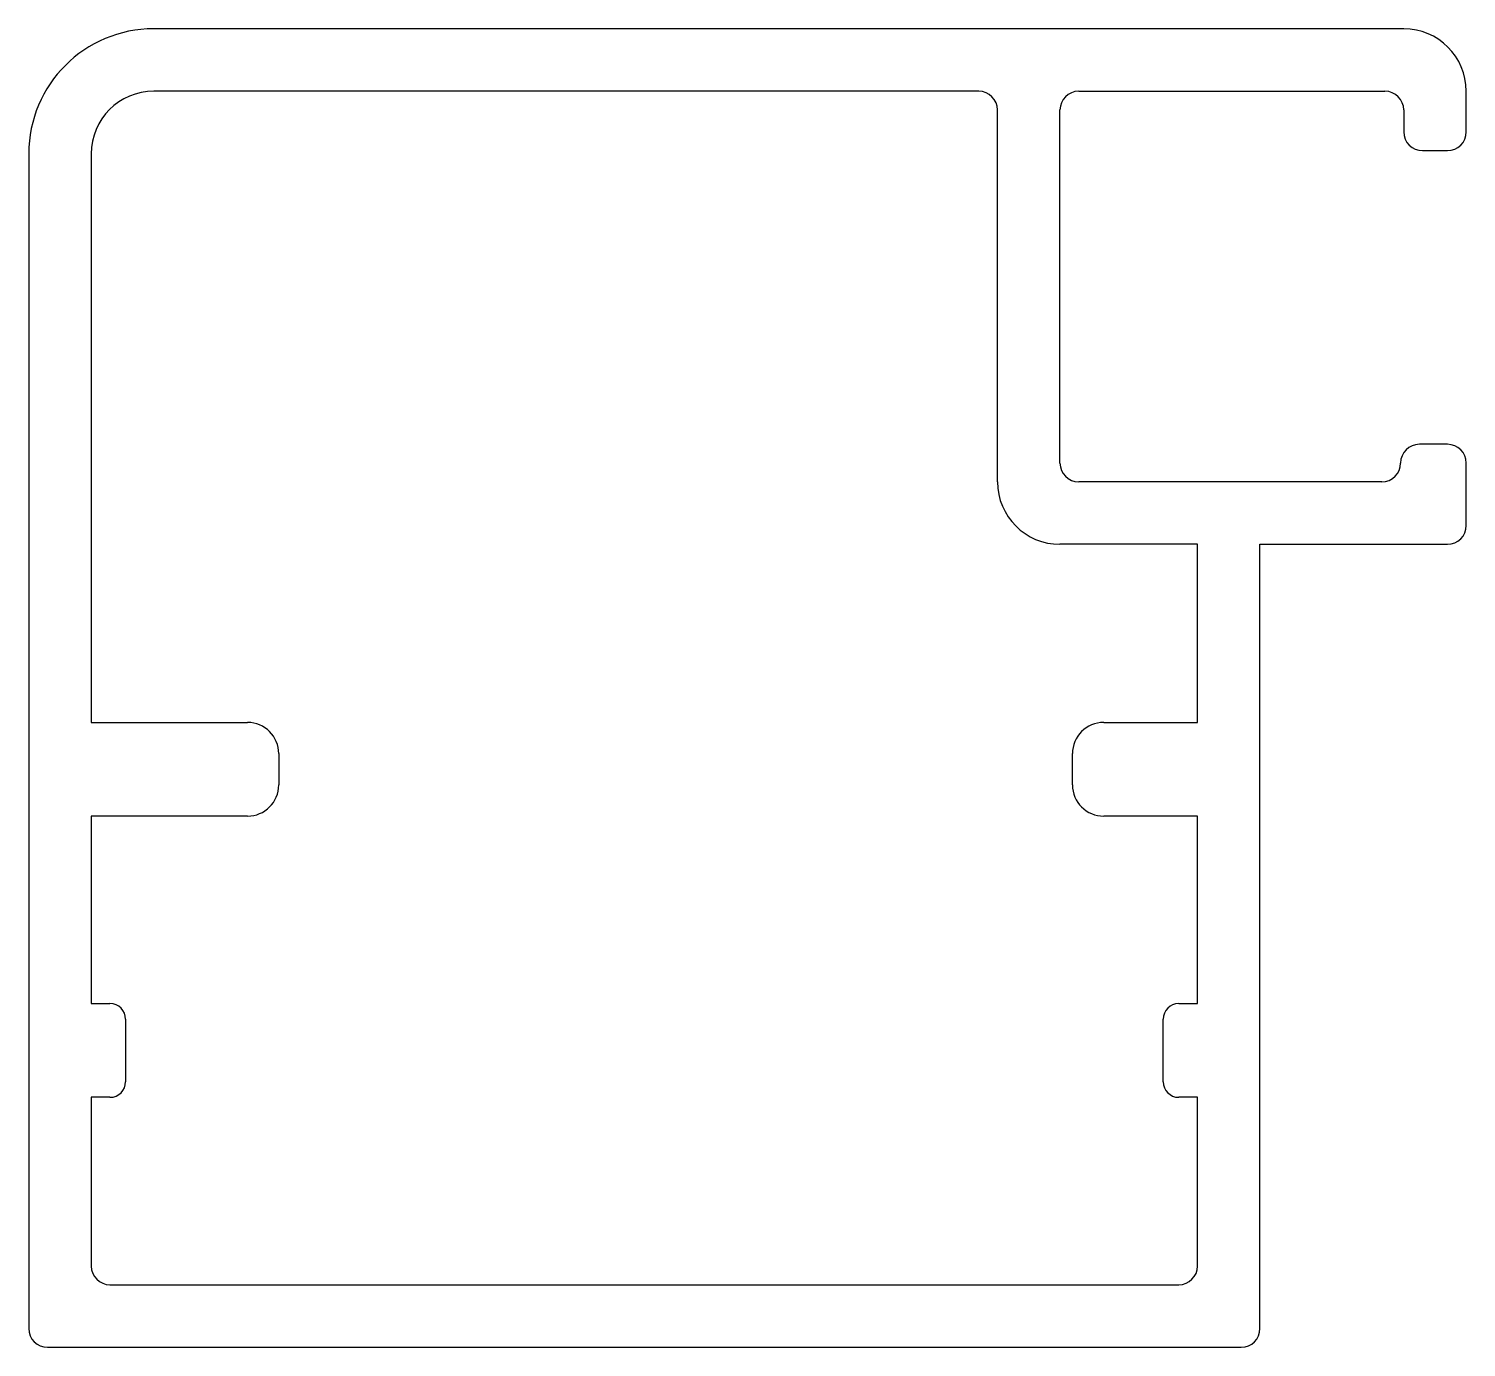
# Model space of a CAD drawing. Extents: x 1190.2 to 1213.2, y 47.7 to 68.8.
import ezdxf

# ---------------------------------------------------------------- set-up
doc = ezdxf.new("R2010")
doc.units = 0
doc.header["$LTSCALE"] = 15
doc.layers.get('0').update_dxf_attribs({"linetype": 'CONTINUOUS'})

msp = doc.modelspace()

# ---------------------------------------------------------------- linework, layer by layer
for p, q in [((1212.179, 68.771), (1192.179, 68.771)), ((1205.379, 67.771), (1192.179, 67.771)), ((1206.979, 67.771), (1211.879, 67.771)), ((1213.179, 67.571), (1213.179, 67.771)), ((1205.679, 61.521), (1205.679, 67.471)), ((1206.679, 61.821), (1206.679, 67.471)), ((1212.179, 67.471), (1212.179, 67.121)), ((1213.179, 67.121), (1213.179, 67.571)), ((1190.179, 66.771), (1190.179, 47.971)), ((1191.179, 66.771), (1191.179, 57.671)), ((1212.479, 66.821), (1212.879, 66.821)), ((1212.879, 62.121), (1212.429, 62.121)), ((1213.179, 60.821), (1213.179, 61.821)), ((1211.829, 61.521), (1206.979, 61.521)), ((1208.879, 60.521), (1206.679, 60.521)), ((1208.879, 57.671), (1208.879, 60.521)), ((1209.879, 47.971), (1209.879, 60.521)), ((1209.879, 60.521), (1212.879, 60.521)), ((1191.179, 57.671), (1193.679, 57.671)), ((1207.379, 57.671), (1208.879, 57.671)), ((1194.179, 57.171), (1194.179, 56.671)), ((1206.879, 56.671), (1206.879, 57.171)), ((1191.179, 56.171), (1191.179, 53.171)), ((1193.679, 56.171), (1191.179, 56.171)), ((1208.879, 56.171), (1207.379, 56.171)), ((1208.879, 53.171), (1208.879, 56.171)), ((1191.179, 53.171), (1191.479, 53.171)), ((1208.579, 53.171), (1208.879, 53.171)), ((1191.729, 52.921), (1191.729, 51.921)), ((1208.329, 51.921), (1208.329, 52.921)), ((1191.179, 51.671), (1191.179, 48.971)), ((1191.479, 51.671), (1191.179, 51.671)), ((1208.879, 51.671), (1208.579, 51.671)), ((1208.879, 48.971), (1208.879, 51.671)), ((1191.479, 48.671), (1208.579, 48.671)), ((1190.479, 47.671), (1209.579, 47.671))]:
    msp.add_line(p, q)
for centre, radius, start, end in [((1192.179, 66.771), 2, 90, 180), ((1212.179, 67.771), 1, 0, 90), ((1192.179, 66.771), 1, 90, 180), ((1205.379, 67.471), 0.3, 0, 90), ((1206.979, 67.471), 0.3, 90, 180), ((1211.879, 67.471), 0.3, 0, 90), ((1212.479, 67.121), 0.3, 180, 270), ((1212.879, 67.121), 0.3, 270, 360), ((1212.429, 61.821), 0.3, 90, 180), ((1212.879, 61.821), 0.3, 0, 90), ((1206.979, 61.821), 0.3, 180, 270), ((1211.829, 61.821), 0.3, 270, 0), ((1206.679, 61.521), 1, 180, 270), ((1212.879, 60.821), 0.3, 270, 360), ((1193.679, 57.171), 0.5, 360, 90), ((1207.379, 57.171), 0.5, 90, 180), ((1193.679, 56.671), 0.5, 270, 0), ((1207.379, 56.671), 0.5, 180, 270), ((1191.479, 52.921), 0.25, 0, 90), ((1208.579, 52.921), 0.25, 90, 180), ((1191.479, 51.921), 0.25, 270, 360), ((1208.579, 51.921), 0.25, 180, 270), ((1191.479, 48.971), 0.3, 180, 270), ((1208.579, 48.971), 0.3, 270, 0), ((1190.479, 47.971), 0.3, 180, 270), ((1209.579, 47.971), 0.3, 270, 0)]:
    msp.add_arc(centre, radius, start, end)

doc.saveas('drawing.dxf')
